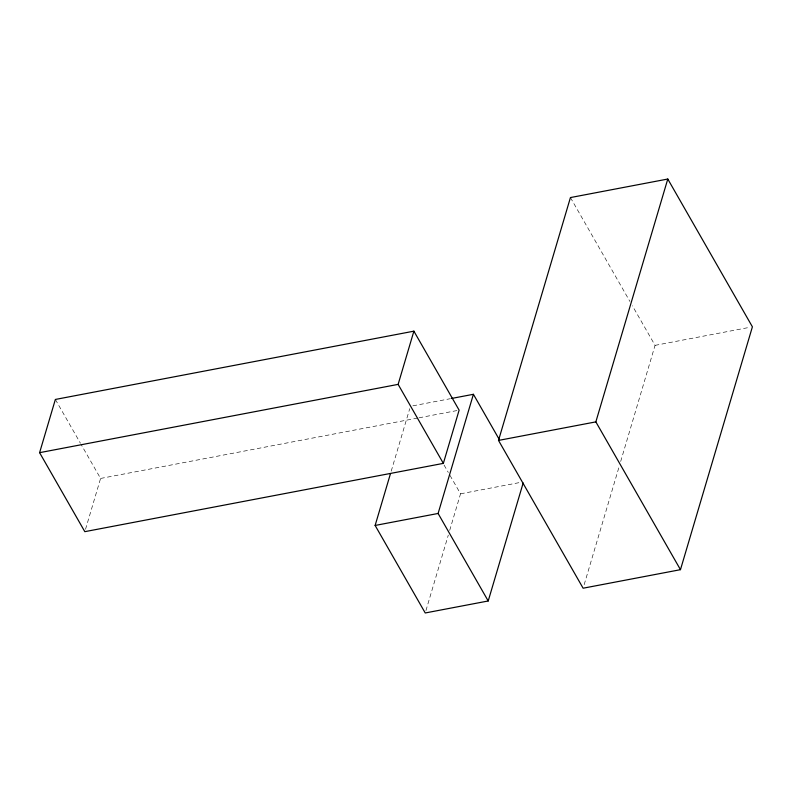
<?xml version="1.0" encoding="UTF-8"?>
<svg xmlns="http://www.w3.org/2000/svg" width="792" height="792" viewBox="0 0 792 792"><rect width="100%" height="100%" fill="white"/><g stroke="black" fill="none" stroke-linecap="round" stroke-linejoin="round"><path stroke-width="0.59" stroke-dasharray="3.96 2.97" d="M85.526 529.294L100.584 478.447L81.031 444.292M391.208 471.181L409.731 408.652M425.938 610.612L448.302 535.105M449.698 530.383L460.538 493.812L448.925 473.527M584.169 584.654L619.265 466.191M620.671 461.459L655.053 345.362L632.372 305.732M655.053 345.362L749.994 327.274M412.85 405.831L450.391 398.683M100.584 478.447L417.8 418.027M419.008 417.8L457.905 410.385M460.538 493.812L521.087 482.278M570.438 197.564L629.917 301.455M444.035 464.993L448.312 472.468M55.361 399.455L80.418 443.223"/><path stroke-width="1.19" d="M39.6 452.668L55.361 399.455L413.889 331.165L459.122 410.157L443.352 463.37L84.823 531.66L39.6 452.668L398.128 384.377L413.889 331.165M523.166 482.991L488.209 600.979L425.235 612.968L375.131 525.452L390.505 473.547M488.209 600.979L438.105 513.463L473.408 394.297L451.608 398.445M498.505 440.421L570.438 197.564L667.785 179.032L752.4 326.819L680.467 569.676L583.12 588.208L498.505 440.421L595.851 421.879L667.785 179.032M375.131 525.452L438.105 513.463M595.851 421.879L680.467 569.676M473.408 394.297L499.069 439.124M398.128 384.377L443.352 463.37"/></g></svg>
